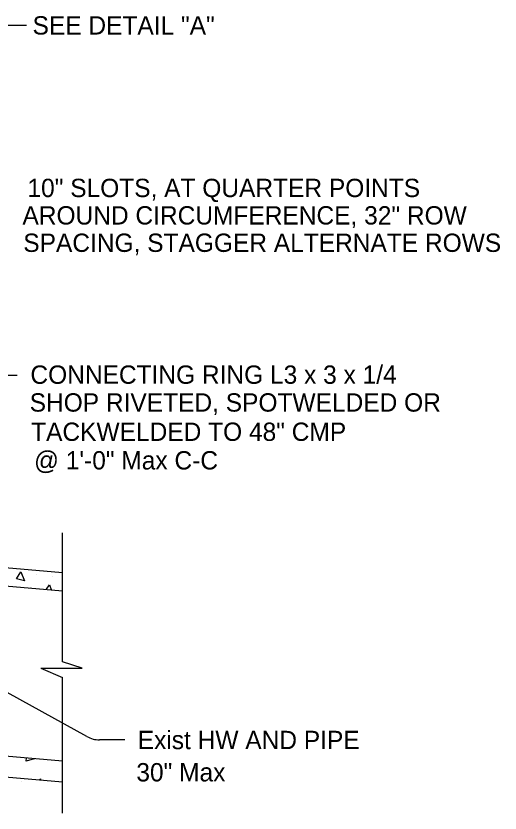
# Model space of a CAD drawing. Extents: x -894 to 866, y -476 to 714.
# Drawn here: x -379.4 to -194.4, y -192.6 to 111.7 of the extents above; entities that cross this region are included whole.
import ezdxf

# ---------------------------------------------------------------- set-up
doc = ezdxf.new("R2010")
doc.units = 0
for name, color, linetype in [('56 Stage 3 Anno', 7, 'Continuous'), ('57 Undefined', 7, 'Continuous'), ('60 Nongeo Data', 7, 'Continuous')]:
    doc.layers.add(name, color=color, linetype=linetype)

msp = doc.modelspace()

# ---------------------------------------------------------------- linework, layer by layer
at = {"layer": '56 Stage 3 Anno'}
for p, q in [((-375.34, 108.15), (-386.53, 108.15)), ((-378.93, -25.49), (-387.25, -25.49)), ((-352.25, -163.38), (-390.31, -142.41)), ((-337.79, -164.62), (-347.43, -164.62))]:
    msp.add_line(p, q, dxfattribs=at)
msp.add_arc((-347.43, -154.62), 10, 241.142, 270, dxfattribs=at)
at = {"layer": '60 Nongeo Data'}
for p, q in [((-361.65, -134.83), (-361.65, -85.6)), ((-441.35, -93.72), (-361.65, -100.69)), ((-438.07, -101.01), (-361.65, -107.69)), ((-354.04, -137.31), (-361.65, -134.83)), ((-369.83, -137.31), (-354.04, -137.31)), ((-369.83, -137.31), (-361.65, -140.86)), ((-361.65, -192.58), (-361.65, -140.86)), ((-441.35, -165.72), (-361.65, -172.69)), ((-441.35, -173.72), (-361.65, -180.69))]:
    msp.add_line(p, q, dxfattribs=at)
msp.add_lwpolyline([(-379.15, -103.12), (-377.57, -100.43), (-376.14, -103.91)], close=True, dxfattribs=at)
for points in [[(-367.74, -107.16), (-366.57, -105.45)], [(-366.57, -105.45), (-365.94, -107.19)], [(-365.94, -107.19), (-366.13, -107.3)], [(-375.41, -172.75), (-375.4, -171.49)], [(-372.42, -171.93), (-375.41, -172.75)], [(-372.68, -171.73), (-372.42, -171.93)], [(-370.33, -179.93), (-370.04, -179.51)], [(-370.04, -179.51), (-369.87, -179.97)]]:
    msp.add_lwpolyline(points, dxfattribs=at)

# ---------------------------------------------------------------- texts
at = {"layer": '57 Undefined'}
for s, p in [('SEE DETAIL "A"', (-373.03, 104.64)), ('10" SLOTS, AT QUARTER POINTS', (-374.98, 42.58)), ('AROUND CIRCUMFERENCE, 32" ROW', (-376.89, 32.11)), ('SPACING, STAGGER ALTERNATE ROWS', (-376.57, 21.65)), ('CONNECTING RING L3 x 3 x 1/4 ', (-373.85, -28.7)), ('SHOP RIVETED, SPOTWELDED OR', (-374.13, -39.32)), ('TACKWELDED TO 48" CMP', (-373.57, -50.5)), ('@ 1\'-0" Max C-C', (-372.45, -61.41)), ('Exist HW AND PIPE', (-332.85, -168.18)), ('30" Max', (-333.38, -180.5))]:
    msp.add_text(s, height=7, dxfattribs=at).set_placement(p)
at = {"layer": '60 Nongeo Data'}
for p in [(-368.64, -100.11), (-371.56, -101.39), (-365.42, -102.16), (-374.04, -106.4), (-375.03, -175.45), (-372.11, -174.17), (-368.89, -176.23), (-377.51, -180.47)]:
    msp.add_text('.', height=0.64, dxfattribs=at).set_placement(p)

doc.saveas('drawing.dxf')
